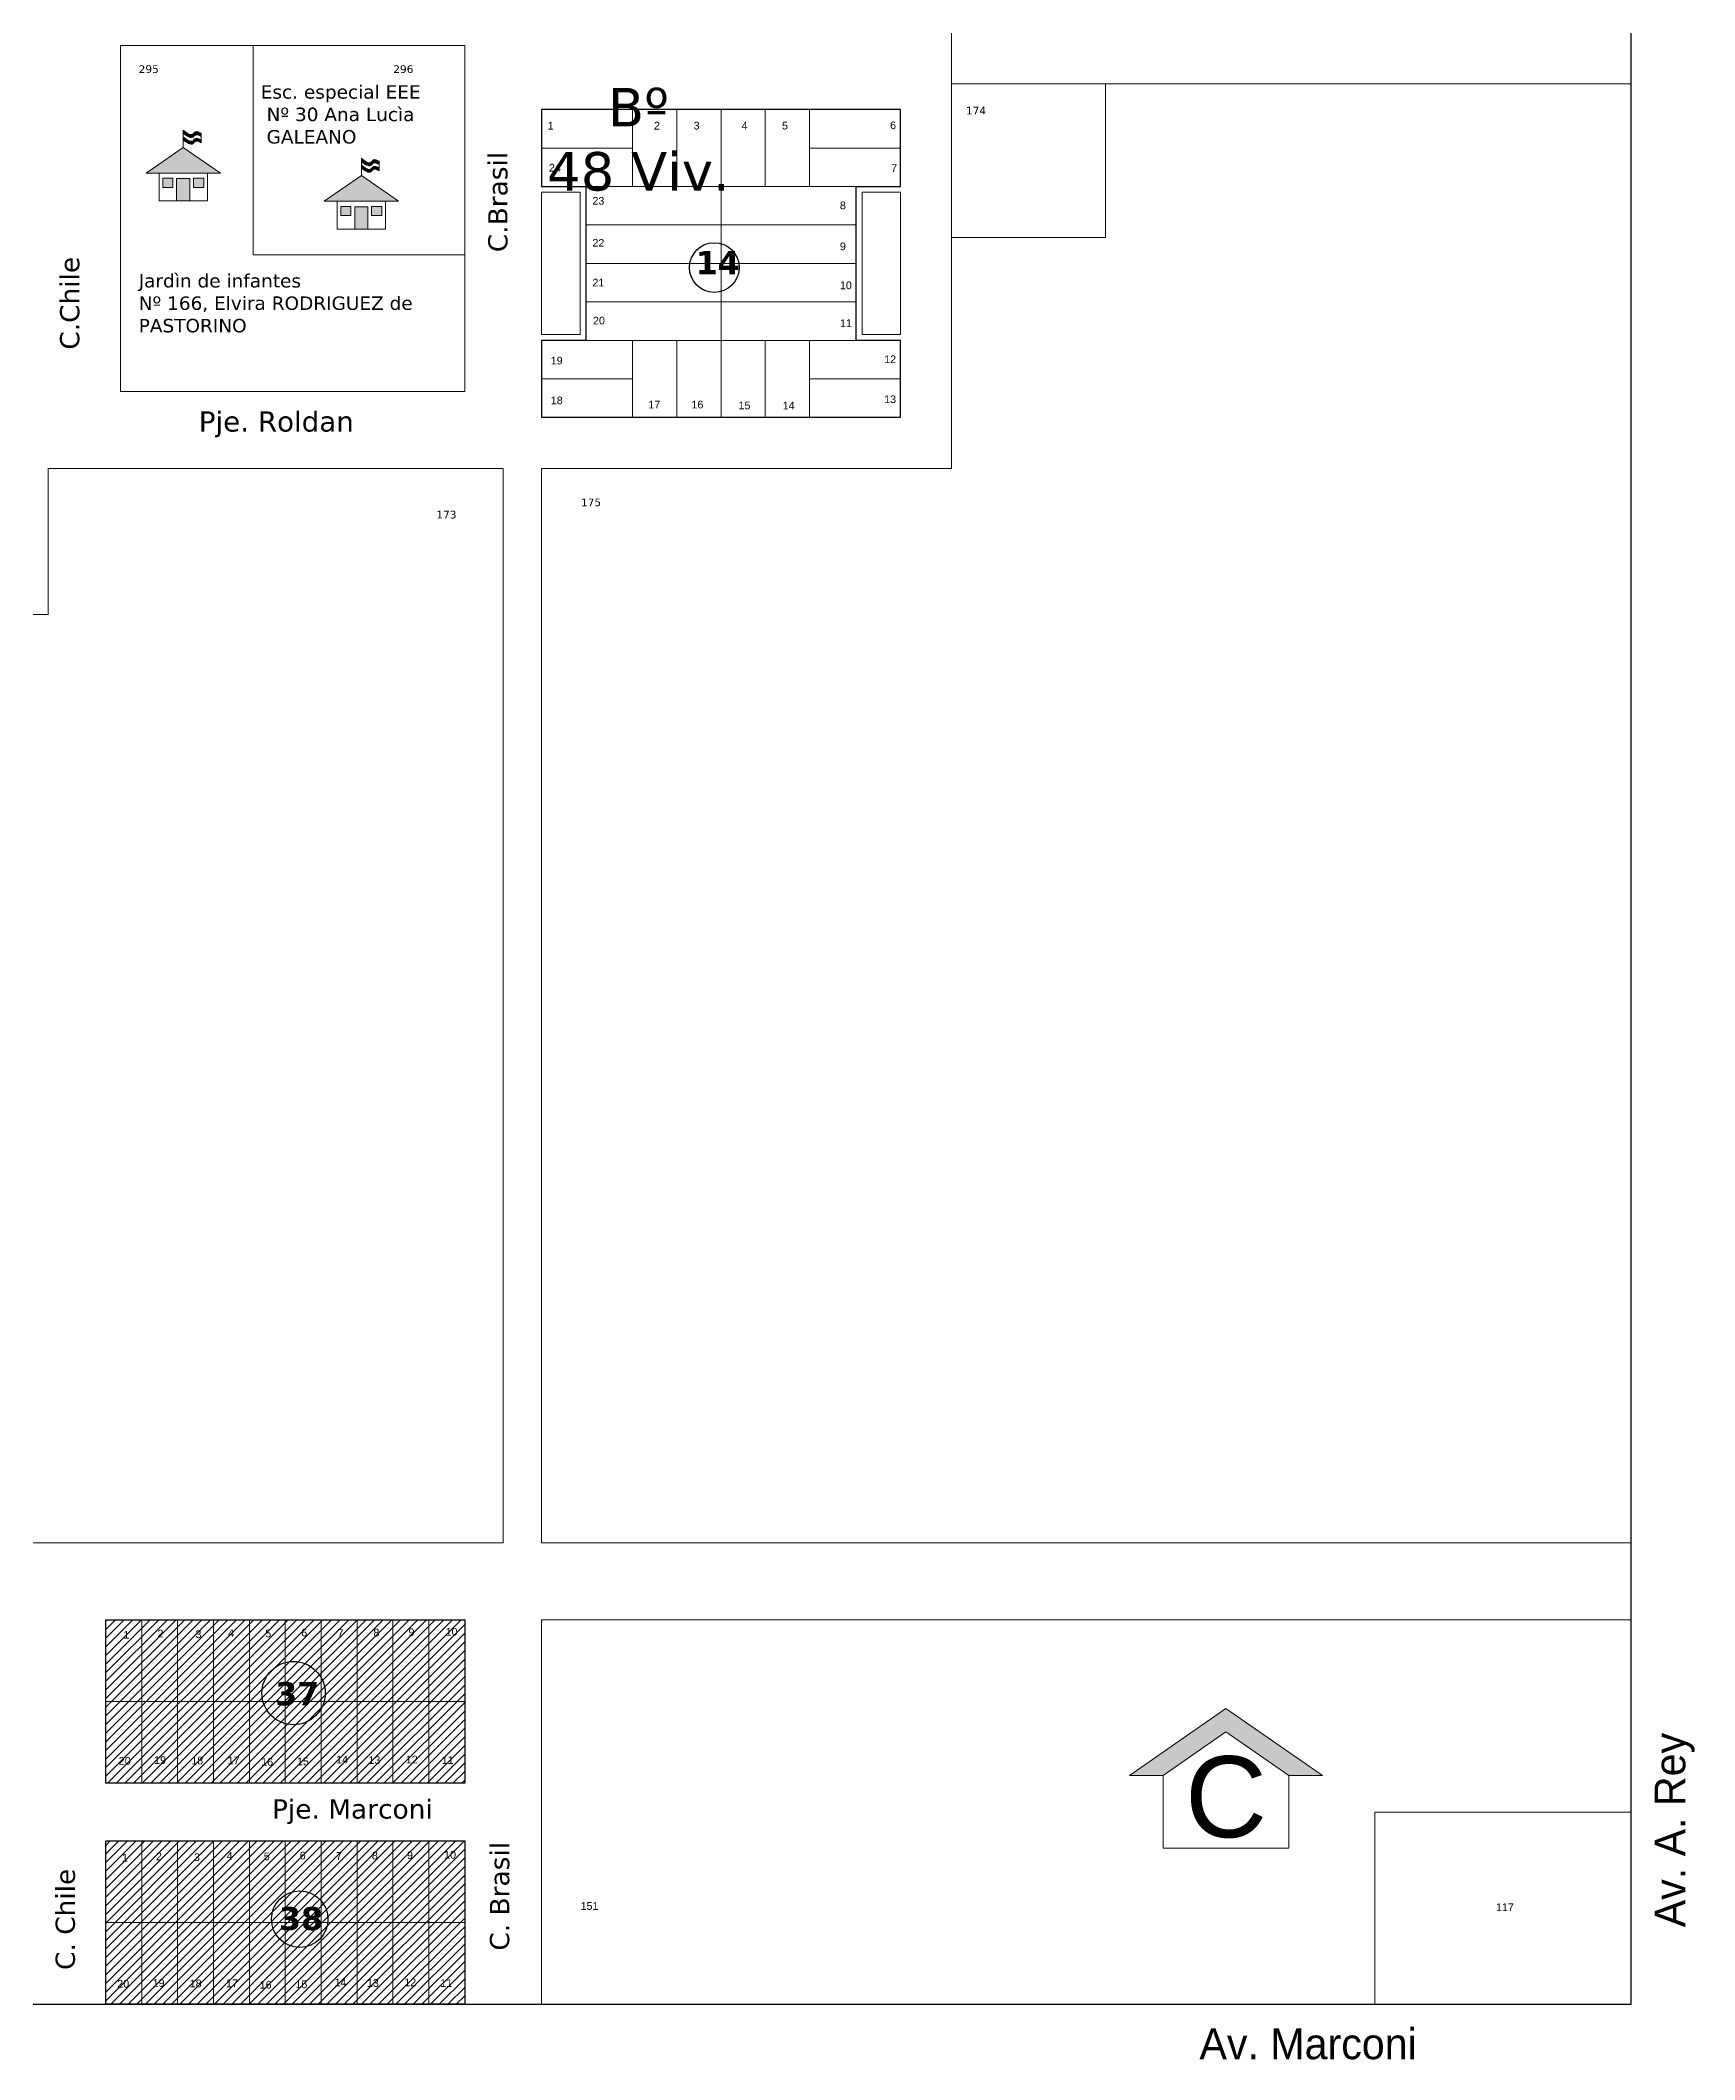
# Model space of a CAD drawing. Header units: millimetres. Extents: x 0 to 6558, y 60 to 10727.
# Drawn here: x 1766 to 2196, y 6401 to 6926 of the extents above; entities that cross this region are included whole.
import ezdxf
from ezdxf.enums import TextEntityAlignment as Align

# ---------------------------------------------------------------- set-up
doc = ezdxf.new("R2010")
doc.units = ezdxf.units.MM
for name, color, linetype, lineweight in [('0 NOMBRE DE BARRIOS', 251, 'Continuous', 35), ('0 N° DE PARCELA', 255, 'Continuous', 25), ('0 SIG - PARCELAS', 252, 'Continuous', 18), ('EQUIPAMIENTOS', 10, 'Continuous', 18)]:
    doc.layers.add(name, color=color, linetype=linetype, lineweight=lineweight)
for name, color, linetype in [('0 NOMBRE DE CALLES', 255, 'Continuous'), ('0 N° DE MANZANA', 255, 'Continuous'), ('0 SIG - CHACRAS', 253, 'Continuous'), ('0 SIG - MANZANAS', 253, 'Continuous'), ('TERRENO MUNICIPAL', 10, 'Continuous')]:
    doc.layers.add(name, color=color, linetype=linetype)
doc.styles.get("Standard").update_dxf_attribs({"font": 'arial.ttf'})
doc.styles.add('STYLE1', font='arial.ttf')

# ---------------------------------------------------------------- blocks, each defined once
blk = doc.blocks.new('ESCUELA')
at = {"linetype": 'Continuous'}
h = blk.add_hatch(color=130, dxfattribs=at)
edge = h.paths.add_edge_path()
edge.add_spline(control_points=[(-7.8, 81.5), (-10.1, 82.8), (-13.9, 84.9), (-19.3, 77.2), (-24.9, 81.8), (-29.1, 85.3)], knot_values=[0, 0, 0, 0, 2.102185, 3.349937, 7.23201, 7.23201, 7.23201, 7.23201], degree=3, periodic=0)
edge.add_line((-29.1, 85.3), (-29.1, 81.5))
edge.add_spline(control_points=[(-29.1, 81.5), (-24.9, 78), (-19.3, 73.4), (-13.9, 81.1), (-10.1, 79), (-7.8, 77.7)], knot_values=[0, 0, 0, 0, 3.882072, 5.129825, 7.23201, 7.23201, 7.23201, 7.23201], degree=3, periodic=0)
edge.add_line((-7.8, 77.7), (-7.8, 81.5))
edge = h.paths.add_edge_path()
edge.add_spline(control_points=[(-7.8, 73.4), (-10.1, 74.7), (-13.9, 76.8), (-19.3, 69.1), (-24.9, 73.7), (-29.1, 77.2)], knot_values=[0, 0, 0, 0, 2.102185, 3.349937, 7.23201, 7.23201, 7.23201, 7.23201], degree=3, periodic=0)
edge.add_line((-29.1, 77.2), (-29.1, 73.8))
edge.add_spline(control_points=[(-29.1, 73.8), (-24.9, 70.3), (-19.3, 65.7), (-13.9, 73.5), (-10.1, 71.3), (-7.8, 70)], knot_values=[0, 0, 0, 0, 3.882072, 5.129825, 7.23201, 7.23201, 7.23201, 7.23201], degree=3, periodic=0)
edge.add_line((-7.8, 70), (-7.8, 73.4))
blk.add_hatch(color=256, dxfattribs=at).paths.add_polyline_path([(15.5, 33.6), (-29.1, 64.4), (-73.8, 33.6)])
h = blk.add_hatch(color=256, dxfattribs=at)
h.paths.add_polyline_path([(-53.8, 27.3), (-53.8, 16.3), (-41.6, 16.3), (-41.6, 27.3)])
h.paths.add_polyline_path([(-21.1, 26.9), (-37.1, 26.9), (-37.1, 0), (-21.1, 0)])
h.paths.add_polyline_path([(-4.4, 27.3), (-16.7, 27.3), (-16.7, 16.3), (-4.4, 16.3)])
for p, q in [((-29.1, 64.4), (-29.1, 85.3)), ((-29.1, 64.4), (-73.8, 33.6)), ((-29.1, 64.4), (15.5, 33.6)), ((-73.8, 33.6), (15.5, 33.6))]:
    blk.add_line(p, q, dxfattribs=at)
at = {"color": 130, "linetype": 'Continuous'}
blk.add_line((-7.8, 81.5), (-7.8, 70), dxfattribs=at)
at = {"linetype": 'Continuous'}
blk.add_lwpolyline([(0, 33.6), (0, 0), (-58.2, 0), (-58.2, 33.6)], dxfattribs=at)
for points in [[(-53.8, 27.3), (-41.6, 27.3), (-41.6, 16.3), (-53.8, 16.3)], [(-37.1, 26.9), (-21.1, 26.9), (-21.1, 0), (-37.1, 0)], [(-4.4, 27.3), (-16.7, 27.3), (-16.7, 16.3), (-4.4, 16.3)]]:
    blk.add_lwpolyline(points, close=True, dxfattribs=at)
at = {"color": 130, "linetype": 'Continuous'}
for points in [[(-29.1, 85.3), (-17.4, 80.6), (-14.4, 83.2), (-7.8, 81.5)], [(-29.1, 81.5), (-17.4, 76.8), (-14.4, 79.4), (-7.8, 77.7)], [(-29.1, 77.2), (-17.4, 72.5), (-14.4, 75.1), (-7.8, 73.4)], [(-29.1, 73.8), (-17.4, 69.1), (-14.4, 71.8), (-7.8, 70)]]:
    blk.add_spline(points, degree=3, dxfattribs=at)
blk = doc.blocks.new('A$C2DD257CE')
at = {"linetype": 'Continuous'}
blk.add_hatch(color=256, dxfattribs=at).paths.add_polyline_path([(35.72, 56.77), (0, 32.08), (12.43, 32.08), (35.72, 48.18), (59.01, 32.08), (71.44, 32.08)])
for p, q in [((35.72, 56.77), (0, 32.08)), ((35.72, 56.77), (71.44, 32.08)), ((35.72, 48.18), (12.43, 32.08)), ((35.72, 48.18), (59.01, 32.08)), ((0, 32.08), (12.43, 32.08)), ((59.01, 32.08), (71.44, 32.08))]:
    blk.add_line(p, q, dxfattribs=at)
blk.add_lwpolyline([(59.01, 32.08), (59.01, 5.23), (12.43, 5.23), (12.43, 32.08)], dxfattribs=at)
at = {"linetype": 'Continuous', "style": 'STYLE1'}
blk.add_text('C', height=30, dxfattribs=at).set_placement((35.72, 24.2), align=Align.MIDDLE)

msp = doc.modelspace()

# ---------------------------------------------------------------- hatches: boundary and pattern name
at = {"layer": 'TERRENO MUNICIPAL'}
h = msp.add_hatch(dxfattribs=at)
h.set_pattern_fill('ANSI31', color=256, scale=0.5)
h.set_pattern_definition([(45, (-322.4474, 5693.1154), (-1.122532, 1.122532), [])])
h.paths.add_polyline_path([(1783.419, 6515.105), (1876.719, 6515.105), (1876.719, 6472.605), (1783.419, 6472.605)])
h.paths.add_polyline_path([(1783.419, 6457.605), (1876.719, 6457.605), (1876.719, 6415.105), (1783.419, 6415.105)])

# ---------------------------------------------------------------- linework, layer by layer
at = {"layer": '0 N° DE MANZANA'}
for centre, radius in [((1941.618, 6866.618), 6.467), ((1832.224, 6496.012), 8.231), ((1833.831, 6437.243), 7.349)]:
    msp.add_circle(centre, radius, dxfattribs=at)
at = {"layer": '0 SIG - CHACRAS'}
msp.add_lwpolyline([(1199.979, 6415.105), (2179.979, 6415.105), (2179.979, 7395.105), (1199.979, 7395.105)], close=True, dxfattribs=at)
at = {"layer": '0 SIG - MANZANAS'}
msp.add_lwpolyline([(1896.719, 6907.695), (1896.719, 6887.695), (1908.219, 6887.695), (1908.219, 6847.695), (1896.719, 6847.695), (1896.719, 6827.695), (1990.019, 6827.695), (1990.019, 6847.695), (1978.519, 6847.695), (1978.519, 6887.695), (1990.019, 6887.695), (1990.019, 6907.695), (1896.719, 6907.695)], dxfattribs=at)
for points in [[(1783.419, 6515.105), (1876.719, 6515.105), (1876.719, 6472.605), (1783.419, 6472.605)], [(1783.419, 6457.605), (1876.719, 6457.605), (1876.719, 6415.105), (1783.419, 6415.105)]]:
    msp.add_lwpolyline(points, close=True, dxfattribs=at)
at = {"layer": '0 SIG - PARCELAS'}
for points in [[(2003.319, 7027.695), (2179.979, 7027.695), (2179.979, 6914.395), (2003.319, 6914.395)], [(1821.719, 6924.395), (1876.719, 6924.395), (1876.719, 6869.895), (1821.719, 6869.895)], [(2179.979, 6914.395), (2043.319, 6914.395), (2043.319, 6874.395), (2003.319, 6874.395), (2003.319, 6814.395), (1896.719, 6814.395), (1896.719, 6535.105), (2179.979, 6535.105)], [(2003.319, 6914.395), (2043.319, 6914.395), (2043.319, 6874.395), (2003.319, 6874.395)], [(1896.719, 6907.695), (1920.369, 6907.695), (1920.369, 6897.695), (1896.719, 6897.695)], [(1920.369, 6907.695), (1931.869, 6907.695), (1931.869, 6887.695), (1920.369, 6887.695)], [(1931.869, 6907.695), (1943.369, 6907.695), (1943.369, 6887.695), (1931.869, 6887.695)], [(1943.369, 6907.695), (1954.869, 6907.695), (1954.869, 6887.695), (1943.369, 6887.695)], [(1954.869, 6907.695), (1966.369, 6907.695), (1966.369, 6887.695), (1954.869, 6887.695)], [(1966.369, 6907.695), (1990.019, 6907.695), (1990.019, 6897.695), (1966.369, 6897.695)], [(1896.719, 6897.695), (1920.369, 6897.695), (1920.369, 6887.695), (1896.719, 6887.695)], [(1966.369, 6897.695), (1990.019, 6897.695), (1990.019, 6887.695), (1966.369, 6887.695)], [(1908.219, 6887.695), (1943.369, 6887.695), (1943.369, 6877.695), (1908.219, 6877.695)], [(1943.369, 6887.695), (1978.519, 6887.695), (1978.519, 6877.695), (1943.369, 6877.695)], [(1896.719, 6886.195), (1906.719, 6886.195), (1906.719, 6849.195), (1896.719, 6849.195)], [(1980.019, 6886.195), (1990.019, 6886.195), (1990.019, 6849.195), (1980.019, 6849.195)], [(1908.219, 6877.695), (1943.369, 6877.695), (1943.369, 6867.695), (1908.219, 6867.695)], [(1943.369, 6877.695), (1978.519, 6877.695), (1978.519, 6867.695), (1943.369, 6867.695)], [(1908.219, 6867.695), (1943.369, 6867.695), (1943.369, 6857.695), (1908.219, 6857.695)], [(1943.369, 6867.695), (1978.519, 6867.695), (1978.519, 6857.695), (1943.369, 6857.695)], [(1908.219, 6857.695), (1943.369, 6857.695), (1943.369, 6847.695), (1908.219, 6847.695)], [(1943.369, 6857.695), (1978.519, 6857.695), (1978.519, 6847.695), (1943.369, 6847.695)], [(1896.719, 6847.695), (1920.369, 6847.695), (1920.369, 6837.695), (1896.719, 6837.695)], [(1920.369, 6847.695), (1931.869, 6847.695), (1931.869, 6827.695), (1920.369, 6827.695)], [(1931.869, 6847.695), (1943.369, 6847.695), (1943.369, 6827.695), (1931.869, 6827.695)], [(1943.369, 6847.695), (1954.869, 6847.695), (1954.869, 6827.695), (1943.369, 6827.695)], [(1954.869, 6847.695), (1966.369, 6847.695), (1966.369, 6827.695), (1954.869, 6827.695)], [(1966.369, 6847.695), (1990.019, 6847.695), (1990.019, 6837.695), (1966.369, 6837.695)], [(1896.719, 6837.695), (1920.369, 6837.695), (1920.369, 6827.695), (1896.719, 6827.695)], [(1966.369, 6837.695), (1990.019, 6837.695), (1990.019, 6827.695), (1966.369, 6827.695)], [(1783.419, 6515.105), (1792.749, 6515.105), (1792.749, 6493.855), (1783.419, 6493.855)], [(1792.749, 6515.105), (1802.079, 6515.105), (1802.079, 6493.855), (1792.749, 6493.855)], [(1802.079, 6515.105), (1811.409, 6515.105), (1811.409, 6493.855), (1802.079, 6493.855)], [(1811.409, 6515.105), (1820.739, 6515.105), (1820.739, 6493.855), (1811.409, 6493.855)], [(1820.739, 6515.105), (1830.069, 6515.105), (1830.069, 6493.855), (1820.739, 6493.855)], [(1830.069, 6515.105), (1839.399, 6515.105), (1839.399, 6493.855), (1830.069, 6493.855)], [(1839.399, 6515.105), (1848.729, 6515.105), (1848.729, 6493.855), (1839.399, 6493.855)], [(1848.729, 6515.105), (1858.059, 6515.105), (1858.059, 6493.855), (1848.729, 6493.855)], [(1858.059, 6515.105), (1867.389, 6515.105), (1867.389, 6493.855), (1858.059, 6493.855)], [(1867.389, 6515.105), (1876.719, 6515.105), (1876.719, 6493.855), (1867.389, 6493.855)], [(1783.419, 6493.855), (1792.749, 6493.855), (1792.749, 6472.605), (1783.419, 6472.605)], [(1792.749, 6493.855), (1802.079, 6493.855), (1802.079, 6472.605), (1792.749, 6472.605)], [(1802.079, 6493.855), (1811.409, 6493.855), (1811.409, 6472.605), (1802.079, 6472.605)], [(1811.409, 6493.855), (1820.739, 6493.855), (1820.739, 6472.605), (1811.409, 6472.605)], [(1820.739, 6493.855), (1830.069, 6493.855), (1830.069, 6472.605), (1820.739, 6472.605)], [(1830.069, 6493.855), (1839.399, 6493.855), (1839.399, 6472.605), (1830.069, 6472.605)], [(1839.399, 6493.855), (1848.729, 6493.855), (1848.729, 6472.605), (1839.399, 6472.605)], [(1848.729, 6493.855), (1858.059, 6493.855), (1858.059, 6472.605), (1848.729, 6472.605)], [(1858.059, 6493.855), (1867.389, 6493.855), (1867.389, 6472.605), (1858.059, 6472.605)], [(1867.389, 6493.855), (1876.719, 6493.855), (1876.719, 6472.605), (1867.389, 6472.605)], [(2113.379, 6465.105), (2179.979, 6465.105), (2179.979, 6415.105), (2113.379, 6415.105)], [(1783.419, 6457.605), (1792.749, 6457.605), (1792.749, 6436.355), (1783.419, 6436.355)], [(1792.749, 6457.605), (1802.079, 6457.605), (1802.079, 6436.355), (1792.749, 6436.355)], [(1802.079, 6457.605), (1811.409, 6457.605), (1811.409, 6436.355), (1802.079, 6436.355)], [(1811.409, 6457.605), (1820.739, 6457.605), (1820.739, 6436.355), (1811.409, 6436.355)], [(1820.739, 6457.605), (1830.069, 6457.605), (1830.069, 6436.355), (1820.739, 6436.355)], [(1830.069, 6457.605), (1839.399, 6457.605), (1839.399, 6436.355), (1830.069, 6436.355)], [(1839.399, 6457.605), (1848.729, 6457.605), (1848.729, 6436.355), (1839.399, 6436.355)], [(1848.729, 6457.605), (1858.059, 6457.605), (1858.059, 6436.355), (1848.729, 6436.355)], [(1858.059, 6457.605), (1867.389, 6457.605), (1867.389, 6436.355), (1858.059, 6436.355)], [(1867.389, 6457.605), (1876.719, 6457.605), (1876.719, 6436.355), (1867.389, 6436.355)], [(1783.419, 6436.355), (1792.749, 6436.355), (1792.749, 6415.105), (1783.419, 6415.105)], [(1792.749, 6436.355), (1802.079, 6436.355), (1802.079, 6415.105), (1792.749, 6415.105)], [(1802.079, 6436.355), (1811.409, 6436.355), (1811.409, 6415.105), (1802.079, 6415.105)], [(1811.409, 6436.355), (1820.739, 6436.355), (1820.739, 6415.105), (1811.409, 6415.105)], [(1820.739, 6436.355), (1830.069, 6436.355), (1830.069, 6415.105), (1820.739, 6415.105)], [(1830.069, 6436.355), (1839.399, 6436.355), (1839.399, 6415.105), (1830.069, 6415.105)], [(1839.399, 6436.355), (1848.729, 6436.355), (1848.729, 6415.105), (1839.399, 6415.105)], [(1848.729, 6436.355), (1858.059, 6436.355), (1858.059, 6415.105), (1848.729, 6415.105)], [(1858.059, 6436.355), (1867.389, 6436.355), (1867.389, 6415.105), (1858.059, 6415.105)], [(1867.389, 6436.355), (1876.719, 6436.355), (1876.719, 6415.105), (1867.389, 6415.105)]]:
    msp.add_lwpolyline(points, close=True, dxfattribs=at)
for points in [[(1787.199, 6924.395), (1821.719, 6924.395), (1821.719, 6869.895), (1876.719, 6869.895), (1876.719, 6834.435), (1787.199, 6834.435), (1787.199, 6924.395)], [(1768.419, 6814.395), (1886.719, 6814.395), (1886.719, 6535.105), (1577.669, 6535.105), (1577.669, 6730.395), (1659.969, 6730.395), (1659.969, 6776.395), (1768.419, 6776.395), (1768.419, 6814.395)], [(1896.719, 6515.105), (2179.979, 6515.105), (2179.979, 6465.105), (2113.379, 6465.105), (2113.379, 6415.105), (1896.719, 6415.105), (1896.719, 6515.105)]]:
    msp.add_lwpolyline(points, dxfattribs=at)
at = {"layer": 'TERRENO MUNICIPAL'}
for points in [[(1783.419, 6515.105), (1876.719, 6515.105), (1876.719, 6472.605), (1783.419, 6472.605)], [(1783.419, 6457.605), (1876.719, 6457.605), (1876.719, 6415.105), (1783.419, 6415.105)]]:
    msp.add_lwpolyline(points, close=True, dxfattribs=at)

# ---------------------------------------------------------------- block references
at = {"layer": 'EQUIPAMIENTOS'}
for name, p, xscale, yscale, zscale in [('ESCUELA', (1809.858, 6883.94), 0.2160900000017136, 0.2160900000017136, 0.2160900000017136), ('ESCUELA', (1856.142, 6876.635), 0.2160900000017136, 0.2160900000017136, 0.2160900000017136), ('A$C2DD257CE', (2049.53, 6452.06), 0.703125, 0.703125, 0.703125)]:
    msp.add_blockref(name, p, dxfattribs=dict(at, xscale=xscale, yscale=yscale, zscale=zscale))

# ---------------------------------------------------------------- texts
at = {"layer": '0 NOMBRE DE BARRIOS', "linetype": 'Continuous', "lineweight": 25, "insert": (1921.912, 6899.887), "char_height": 10, "width": 338.88889, "attachment_point": 5}
msp.add_mtext('{\\fVerdana|b0|i0|c0|p34;Bº\\P48 Viv.}', dxfattribs=at)
at = {"layer": '0 NOMBRE DE CALLES', "width": 783.33333, "attachment_point": 4, "rotation": 90}
for s, insert, char_height in [('\\pt10;{\\fVerdana|b0|i0|c0|p34;C.Brasil}', (1885.387, 6870.627), 5), ('\\pt10;{\\fVerdana|b0|i0|c0|p34;C.Chile}', (1774.075, 6845.278), 5), ('\\pt16;{\\fBankGothic Lt BT|b0|i0|c0|p34;Av. A. Rey}', (2191.27, 6435.139), 8), ('\\pt10;{\\fVerdana|b0|i0|c0|p34;C. Brasil}', (1885.847, 6429.066), 5), ('\\pt10;{\\fVerdana|b0|i0|c0|p34;C. Chile}', (1772.931, 6424.033), 5)]:
    msp.add_mtext(s, dxfattribs=dict(at, insert=insert, char_height=char_height))
at = {"layer": '0 NOMBRE DE CALLES', "width": 783.33333, "attachment_point": 4}
for s, insert, char_height in [('\\pt10;{\\fVerdana|b0|i0|c0|p34;\\H1.05x;Pje. Roldan}', (1807.593, 6825.858), 5), ('{\\fVerdana|b0|i0|c0|p34;Pje. Marconi}', (1826.637, 6465.187), 5), ('\\pt20;{\\fBankGothic Lt BT|b0|i0|c0|p34;Av. Marconi}', (2067.753, 6404.79), 8)]:
    msp.add_mtext(s, dxfattribs=dict(at, insert=insert, char_height=char_height))
at = {"layer": '0 N° DE MANZANA', "char_height": 6, "width": 338.88889, "attachment_point": 4}
for s, insert in [('{\\fVerdana|b1|i0|c0|p34;14}', (1936.77, 6867.899)), ('{\\fVerdana|b1|i0|c0|p34;37}', (1827.457, 6495.813)), ('{\\fVerdana|b1|i0|c0|p34;38}', (1828.441, 6437.343))]:
    msp.add_mtext(s, dxfattribs=dict(at, insert=insert))
at = {"layer": '0 N° DE PARCELA', "char_height": 2, "attachment_point": 4, "style": 'STYLE1'}
for s, insert in [('\\pt4;{\\fVerdana|b0|i0|c0|p34;295}', (1791.958, 6918.191)), ('\\pt4;{\\fVerdana|b0|i0|c0|p34;296}', (1858.153, 6918.191)), ('\\pt10;{\\fVerdana|b0|i0|c0|p34;174}', (2007.027, 6907.427)), ('1', (1898.299, 6903.512)), ('2', (1925.929, 6903.512)), ('3', (1936.242, 6903.512)), ('4', (1948.699, 6903.512)), ('5', (1959.223, 6903.512)), ('6', (1987.306, 6903.594)), ('24', (1898.624, 6892.596)), ('7', (1987.581, 6892.482)), ('23', (1909.923, 6883.97)), ('8', (1974.264, 6882.773)), ('22', (1909.923, 6873.056)), ('9', (1974.264, 6872.129)), ('21', (1909.923, 6862.702)), ('10', (1974.264, 6861.992)), ('20', (1910.079, 6852.824)), ('11', (1974.264, 6852.149)), ('19', (1899.094, 6842.427)), ('12', (1985.769, 6842.776)), ('18', (1899.094, 6832.073)), ('17', (1924.464, 6831.002)), ('16', (1935.677, 6831.002)), ('15', (1947.903, 6830.758)), ('14', (1959.4, 6830.758)), ('13', (1985.769, 6832.371)), ('\\pt10;{\\fVerdana|b0|i0|c0|p34;173}', (1869.356, 6802.385)), ('\\pt10;{\\fVerdana|b0|i0|c0|p34;175}', (1906.946, 6805.552)), ('1', (1788.002, 6511.17)), ('2', (1796.847, 6511.503)), ('3', (1806.74, 6511.305)), ('4', (1815.235, 6511.619)), ('5', (1824.885, 6511.515)), ('6', (1834.219, 6511.724)), ('7', (1843.658, 6511.619)), ('8', (1852.993, 6511.724)), ('9', (1862.117, 6511.829)), ('10', (1871.766, 6511.934)), ('20', (1786.785, 6478.392)), ('19', (1795.97, 6478.595)), ('18', (1805.633, 6478.472)), ('17', (1815.066, 6478.513)), ('16', (1823.812, 6478.144)), ('15', (1833.123, 6478.248)), ('14', (1843.283, 6478.757)), ('13', (1851.701, 6478.587)), ('12', (1861.408, 6478.757)), ('11', (1870.747, 6478.587)), ('1', (1787.603, 6453.218)), ('2', (1796.448, 6453.551)), ('3', (1806.341, 6453.353)), ('4', (1814.837, 6453.667)), ('5', (1824.486, 6453.562)), ('6', (1833.82, 6453.772)), ('7', (1843.26, 6453.667)), ('8', (1852.594, 6453.772)), ('9', (1861.719, 6453.877)), ('10', (1871.368, 6453.982)), ('151', (1906.84, 6440.652)), ('117', (2144.824, 6440.351)), ('20', (1786.386, 6420.44)), ('19', (1795.571, 6420.643)), ('18', (1805.234, 6420.52)), ('17', (1814.667, 6420.561)), ('16', (1823.413, 6420.192)), ('15', (1832.724, 6420.296)), ('14', (1842.884, 6420.805)), ('13', (1851.302, 6420.635)), ('12', (1861.009, 6420.805)), ('11', (1870.348, 6420.635))]:
    msp.add_mtext(s, dxfattribs=dict(at, insert=insert))
at = {"layer": 'EQUIPAMIENTOS', "char_height": 3.5, "width": 783.33333, "attachment_point": 4}
for s, insert in [('\\pt7;{\\fVerdana|b0|i0|c0|p34;Esc. especial EEE\\P Nº 30 Ana Lucìa\\P GALEANO\\C6; }', (1823.696, 6906.418)), ('\\pt7;{\\fVerdana|b0|i0|c0|p34;Jardìn de infantes\\PNº 166, Elvira RODRIGUEZ de\\PPASTORINO}', (1791.974, 6857.332))]:
    msp.add_mtext(s, dxfattribs=dict(at, insert=insert))

doc.saveas('drawing.dxf')
